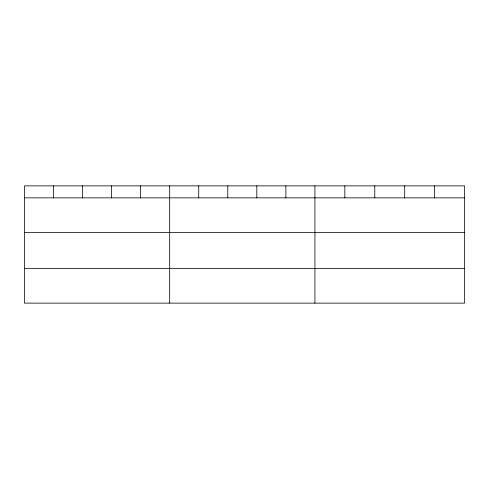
<?xml version="1.0" encoding="UTF-8"?>
<svg xmlns="http://www.w3.org/2000/svg" width="489" height="489" viewBox="0 0 489 489"><rect width="100%" height="100%" fill="white"/><g stroke="black" fill="none" stroke-linecap="round" stroke-linejoin="round"><path stroke-width="0.73" d="M464.55 232.593L464.55 185.869L24.45 185.869L24.45 303.131L464.55 303.131L464.55 232.593L24.45 232.593M24.45 197.849L464.55 197.849M24.45 268.388L464.55 268.388M434.623 185.869L434.623 197.849M404.696 185.869L404.696 197.849M374.77 185.869L374.77 197.849M344.843 185.869L344.843 197.849M314.916 185.869L314.916 303.131M285.869 185.869L285.869 197.849M256.823 185.869L256.823 197.849M227.776 185.869L227.776 197.849M198.73 185.869L198.73 197.849M169.683 185.869L169.683 303.131M140.636 185.869L140.636 197.849M111.59 185.869L111.59 197.849M82.543 185.869L82.543 197.849M53.497 185.869L53.497 197.849"/></g></svg>
